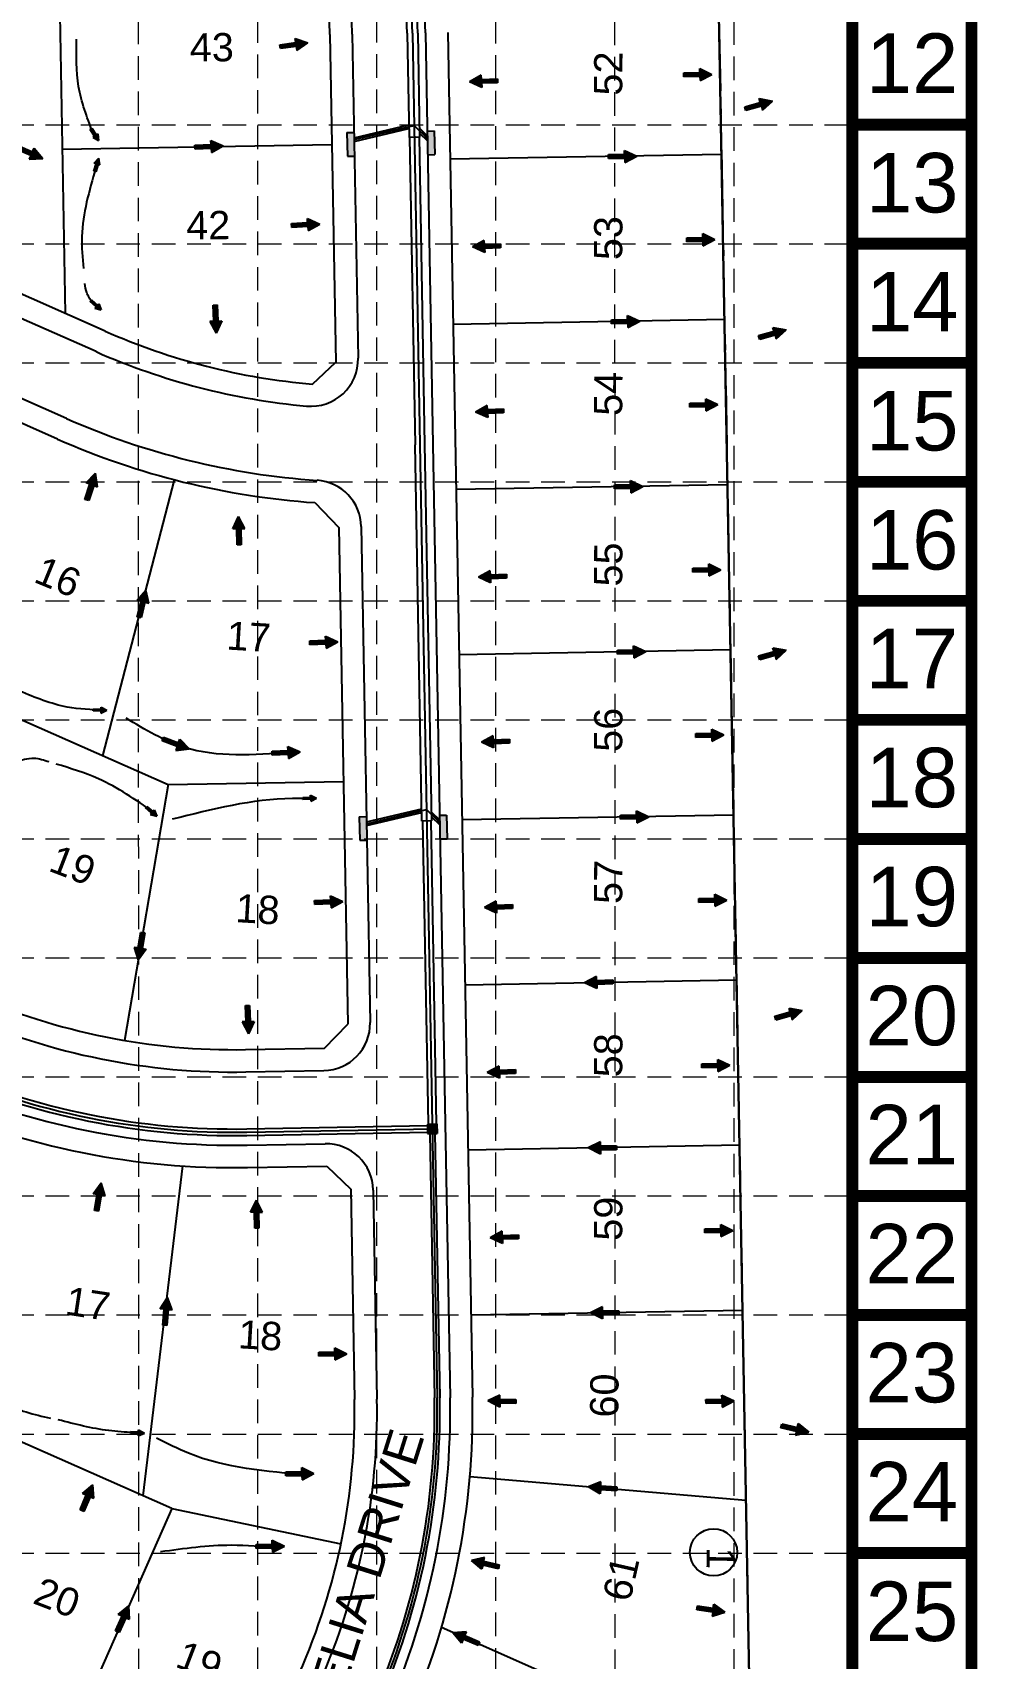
# Model space of a CAD drawing. Header units: feet. Extents: x 9918 to 11941, y 10990 to 14224.
# Drawn here: x 11540 to 11941, y 12915 to 13604 of the extents above; entities that cross this region are included whole.
import ezdxf
from ezdxf.enums import TextEntityAlignment as Align

# ---------------------------------------------------------------- set-up
doc = ezdxf.new("R2010")
doc.units = ezdxf.units.FT
doc.header["$LTSCALE"] = 40
doc.header["$MEASUREMENT"] = 0
for name, pattern in [('DASHED', [0.75, 0.5, -0.25]), ('HIDDEN', [0.375, 0.25, -0.125]), ('PHANTOM2', [1.25, 0.625, -0.125, 0.125, -0.125, 0.125, -0.125])]:
    doc.linetypes.add(name, pattern=pattern)
doc.layers.get('0').update_dxf_attribs({"linetype": 'CONTINUOUS'})
for name, color, linetype in [('BASE', 7, 'CONTINUOUS'), ('BNDRY-PH1', 4, 'CONTINUOUS'), ('bndry-starrett', 8, 'PHANTOM2'), ('DAMTXT', 4, 'CONTINUOUS'), ('GRD-FLOW', 7, 'CONTINUOUS'), ('GRID', 254, 'DASHED'), ('LOTNUM', 8, 'CONTINUOUS'), ('LOTS - PH1', 7, 'CONTINUOUS'), ('PAVING-PH1', 1, 'CONTINUOUS'), ('SD', 201, 'CONTINUOUS'), ('SD C-LINE', 201, 'CONTINUOUS')]:
    doc.layers.add(name, color=color, linetype=linetype)
doc.styles.add('L200', font='ARIAL.TTF', dxfattribs={"height": 8})
doc.styles.add('L240', font='ARIAL.TTF', dxfattribs={"height": 9.6})
doc.styles.get("Standard").update_dxf_attribs({"font": 'ARIAL.TTF'})

# ---------------------------------------------------------------- blocks, each defined once
blk = doc.blocks.new('tf')
for p, q in [((0, -0.0005), (0, 0.00051)), ((0, 0.00051), (0.00406, 0.00051)), ((0.00406, 0.00051), (0.00406, 0.00153)), ((0.00406, 0.00153), (0.00711, 0)), ((0.00406, -0.00152), (0.00711, 0)), ((0.00406, -0.0005), (0, -0.0005)), ((0.00406, -0.0005), (0.00406, -0.00152))]:
    blk.add_line(p, q)
for points in [[(0, 0.00051), (0, -0.0005), (0.00406, 0.00051), (0.00406, -0.0005)], [(0.00406, -0.00152), (0.00406, 0.00153), (0.00711, 0), (0.00406, 0.00153)]]:
    blk.add_solid(points)

msp = doc.modelspace()

# ---------------------------------------------------------------- hatches: boundary and pattern name
at = {"layer": 'SD'}
for points in [[(11676.48, 13562), (11673.48, 13561.95), (11673.67, 13551.95), (11676.66, 13552)], [(11710.48, 13562.62), (11707.48, 13562.56), (11707.66, 13552.56), (11710.66, 13552.62)], [(11681.73, 13272.05), (11678.73, 13271.99), (11678.91, 13262), (11681.91, 13262.05)], [(11715.73, 13272.66), (11712.73, 13272.61), (11712.91, 13262.61), (11715.91, 13262.66)], [(11707.6, 13141.71), (11711.6, 13141.78), (11711.67, 13137.78), (11707.67, 13137.71)]]:
    msp.add_hatch(color=5, dxfattribs=at).paths.add_polyline_path(points)

# ---------------------------------------------------------------- linework, layer by layer
at = {"layer": 'BASE', "const_width": 5.04}
for points in [[(11938.1, 10992.64), (11938.1, 14221.03), (9920.35, 14221.03), (9920.35, 10992.64)], [(11887.65, 11043.08), (11887.65, 14170.59), (9970.8, 14170.59), (9970.8, 11043.08)]]:
    msp.add_lwpolyline(points, close=True, dxfattribs=at)
for points in [[(11938.1, 13565.26), (11887.65, 13565.26)], [(11938.1, 13514.82), (11887.65, 13514.82)], [(11938.1, 13464.38), (11887.65, 13464.38)], [(11938.1, 13413.93), (11887.65, 13413.93)], [(11938.1, 13363.49), (11887.65, 13363.49)], [(11938.1, 13313.04), (11887.65, 13313.04)], [(11938.1, 13262.6), (11887.65, 13262.6)], [(11938.1, 13212.16), (11887.65, 13212.16)], [(11938.1, 13161.71), (11887.65, 13161.71)], [(11938.1, 13111.27), (11887.65, 13111.27)], [(11938.1, 13060.83), (11887.65, 13060.83)], [(11938.1, 13010.38), (11887.65, 13010.38)], [(11938.1, 12959.94), (11887.65, 12959.94)]]:
    msp.add_lwpolyline(points, dxfattribs=at)
at = {"layer": 'BNDRY-PH1', "color": 0}
msp.add_line((11850.22, 12556.32), (11824.9, 13954.58), dxfattribs=at)
at = {"layer": 'bndry-starrett'}
msp.add_line((11824.9, 13954.58), (11850.22, 12556.32), dxfattribs=at)
at = {"layer": 'GRD-FLOW'}
for points in [[(11565.7, 13562.18), (11559.79, 13581.43), (11558.95, 13601.58)], [(11567.07, 13546.8), (11561.2, 13517.96), (11561.83, 13504.3)], [(11565.54, 13490.07), (11563.27, 13494.14), (11562.4, 13498.01)], [(11570.27, 13317.14), (11555.02, 13318.46), (11534.78, 13325.26)], [(11649.38, 13299.32), (11604.6, 13301.37), (11579.93, 13313.73)], [(11532.84, 13295.12), (11540.94, 13296.82), (11547.22, 13295.34)], [(11591.48, 13274.02), (11568.19, 13288.07), (11550.31, 13294.34)], [(11658.69, 13279.57), (11650.4, 13279.67), (11599.49, 13270.92)], [(11516.64, 13037.88), (11528.45, 13024.07), (11547.94, 13017.12)], [(11582.96, 13010.96), (11572.6, 13011.82), (11551.21, 13016.43)], [(11656.82, 12993.04), (11606.35, 13002.23), (11592.86, 13008.67)], [(11643.9, 12962.07), (11624.49, 12963.22), (11594.5, 12960.41)]]:
    msp.add_spline(points, degree=3, dxfattribs=at)
at = {"layer": 'GRID', "color": 252, "linetype": 'HIDDEN', "lineweight": 0}
for p, q in [((11585.33, 11244.35), (11585.21, 14171.72)), ((11635.81, 11244.97), (11635.66, 14171.72)), ((11686.35, 11245.14), (11686.1, 14171.72)), ((11736.7, 11244.7), (11736.54, 14171.72)), ((11787.25, 11244.04), (11786.99, 14171.72)), ((11837.73, 11244.18), (11837.43, 14171.72)), ((9970.8, 13565.26), (11887.65, 13565.26)), ((9970.8, 13514.82), (11887.65, 13514.82)), ((9970.8, 13464.38), (11887.65, 13464.38)), ((9970.8, 13413.93), (11887.65, 13413.93)), ((9970.8, 13363.49), (11887.65, 13363.49)), ((9970.8, 13313.04), (11887.65, 13313.04)), ((9970.8, 13262.6), (11887.65, 13262.6)), ((9970.8, 13212.16), (11887.65, 13212.16)), ((9970.8, 13161.71), (11887.65, 13161.71)), ((9970.8, 13111.27), (11887.65, 13111.27)), ((9970.8, 13060.83), (11887.65, 13060.83)), ((9970.8, 13010.38), (11887.65, 13010.38)), ((9970.8, 12959.94), (11887.65, 12959.94))]:
    msp.add_line(p, q, dxfattribs=at)
at = {"layer": 'LOTNUM', "color": 7}
msp.add_circle((11828.81, 12960.23), 10, dxfattribs=at)
at = {"layer": 'LOTS - PH1'}
for p, q in [((11824.9, 13954.58), (11846.82, 12743.68)), ((11571.02, 13477.81), (10830.46, 13805.08)), ((11550.81, 13432.08), (10810.25, 13759.35)), ((10768.96, 13651.86), (11597.76, 13285.6)), ((11551.65, 13620.01), (11554.09, 13485.29)), ((11666.23, 13603.45), (11668.74, 13464.66)), ((11716.22, 13604.35), (11726.69, 13025.95)), ((11552.83, 13554.88), (11667.07, 13556.95)), ((11832.18, 13552.69), (11717.2, 13550.61)), ((11833.44, 13482.7), (11718.46, 13480.62)), ((11658.95, 13455.33), (11668.74, 13464.66)), ((11570.01, 13297.87), (11600.41, 13414.8)), ((11834.71, 13412.71), (11719.73, 13410.63)), ((11599.28, 12978.81), (10638.88, 13403.23)), ((11659.85, 13405.11), (11670.01, 13394.58)), ((11670.01, 13394.58), (11673.82, 13184.1)), ((11835.98, 13342.72), (11721, 13340.64)), ((11597.76, 13285.6), (11671.96, 13286.94)), ((11597.76, 13285.6), (11579.27, 13177.18)), ((11837.25, 13272.73), (11722.26, 13270.65)), ((11838.51, 13202.75), (11723.53, 13200.66)), ((11664.01, 13173.92), (11673.82, 13184.1)), ((11630.47, 13173.32), (11664.01, 13173.92)), ((11839.78, 13132.76), (11724.8, 13130.68)), ((11587.13, 12984.18), (11604, 13123.98)), ((11631.38, 13123.32), (11664.91, 13123.93)), ((11664.91, 13123.93), (11675.09, 13114.11)), ((11675.09, 13114.11), (11676.7, 13025.05)), ((11841.05, 13062.77), (11726.07, 13060.69)), ((11842.51, 12982.2), (11725.55, 12992.25)), ((11599.28, 12978.81), (11552.79, 12873.62)), ((11599.28, 12978.81), (11670.94, 12963.84)), ((11844.53, 12870.43), (11713.53, 12928.32))]:
    msp.add_line(p, q, dxfattribs=at)
for centre, radius, start, end in [((11491.26, 13600.28), 175, 1.03714, 55.64938), ((11682.18, 13729.34), 275, 246.1584, 265.15355), ((11682.18, 13729.34), 325, 246.1584, 266.05942), ((11625.5, 13448.27), 275, 246.1584, 271.03714), ((11625.5, 13448.27), 325, 246.1584, 271.03714), ((11401.75, 13020.07), 275, 336.1584, 1.03714), ((11401.75, 13020.07), 325, 336.1584, 1.03714)]:
    msp.add_arc(centre, radius, start, end, dxfattribs=at)
at = {"layer": 'PAVING-PH1', "color": 7}
for p, q in [((11567.18, 13469.12), (10826.62, 13796.39)), ((11554.65, 13440.77), (10814.09, 13768.04)), ((11675.73, 13603.62), (11678.22, 13466.29)), ((11706.73, 13604.18), (11709.88, 13429.8)), ((11709.88, 13429.8), (11714.95, 13149.84)), ((11679.51, 13394.97), (11683.31, 13184.77)), ((11630.65, 13163.82), (11663.68, 13164.42)), ((11714.95, 13149.84), (11717.2, 13025.78)), ((11631.21, 13132.82), (11664.24, 13133.42)), ((11684.6, 13113.79), (11686.2, 13025.22))]:
    msp.add_line(p, q, dxfattribs=at)
for centre, radius, start, end in [((11491.26, 13600.28), 215.5, 1.03714, 54.4133), ((11491.26, 13600.28), 184.5, 1.03714, 53.66649), ((11682.18, 13729.34), 284.5, 246.1584, 264.8024), ((11658.22, 13465.93), 20, 264.8024, 1.03714), ((11682.18, 13729.34), 315.5, 246.1584, 266.1255), ((11659.51, 13394.61), 20, 1.03714, 86.1255), ((11625.5, 13448.27), 284.5, 246.1584, 271.03714), ((11663.32, 13184.41), 20, 271.03714, 1.03714), ((11625.5, 13448.27), 315.5, 246.1584, 271.03714), ((11664.6, 13113.42), 20, 1.03714, 91.03714), ((11401.75, 13020.07), 284.5, 336.1584, 1.03714), ((11401.75, 13020.07), 315.5, 336.1584, 1.03714)]:
    msp.add_arc(centre, radius, start, end, dxfattribs=at)
at = {"layer": 'SD', "color": 5}
for p, q in [((11698.98, 13604.04), (11699.78, 13559.86)), ((11703.48, 13604.12), (11704.28, 13559.94)), ((11676.52, 13559.77), (11699.68, 13565.2)), ((11676.55, 13558.23), (11699.71, 13563.67)), ((11704.21, 13563.81), (11707.51, 13560.62)), ((11704.24, 13561.69), (11707.55, 13558.5)), ((11704.28, 13559.94), (11699.78, 13559.86)), ((11700.03, 13559.87), (11702.38, 13429.66)), ((11704.03, 13559.94), (11706.38, 13429.73)), ((11705.27, 13270.16), (11702.38, 13429.66)), ((11706.38, 13429.73), (11709.27, 13270.24)), ((11681.77, 13269.82), (11705.18, 13275.31)), ((11681.8, 13268.28), (11705.21, 13273.77)), ((11709.2, 13274.11), (11712.76, 13270.67)), ((11709.24, 13271.98), (11712.8, 13268.55)), ((11709.27, 13270.24), (11705.27, 13270.16)), ((11705.52, 13270.17), (11707.7, 13149.71)), ((11709.02, 13270.23), (11711.2, 13149.77)), ((11707.7, 13149.71), (11707.85, 13141.71)), ((11711.2, 13149.77), (11711.35, 13141.77)), ((11631.08, 13139.7), (11707.61, 13141.09)), ((11707.6, 13141.71), (11711.6, 13141.78)), ((11707.6, 13141.71), (11707.67, 13137.71)), ((11711.6, 13141.78), (11711.67, 13137.78)), ((11631.13, 13136.94), (11707.66, 13138.33)), ((11707.67, 13137.71), (11711.67, 13137.78)), ((11708.54, 13137.72), (11710.57, 13025.66)), ((11710.79, 13137.76), (11712.82, 13025.7))]:
    msp.add_line(p, q, dxfattribs=at)
at = {"layer": 'SD', "color": 5, "flags": 128}
for points in [[(11673.48, 13561.95), (11676.48, 13562)], [(11673.48, 13561.95), (11673.67, 13551.95)], [(11707.48, 13562.56), (11710.48, 13562.62)], [(11710.48, 13562.62), (11710.66, 13552.62)], [(11673.67, 13551.95), (11676.66, 13552)], [(11707.66, 13552.56), (11710.66, 13552.62)], [(11678.73, 13271.99), (11681.73, 13272.05)], [(11678.73, 13271.99), (11678.91, 13262)], [(11712.73, 13272.61), (11715.73, 13272.66)], [(11715.73, 13272.66), (11715.91, 13262.66)], [(11678.91, 13262), (11681.91, 13262.05)], [(11712.91, 13262.61), (11715.91, 13262.66)]]:
    msp.add_lwpolyline(points, dxfattribs=at)
at = {"layer": 'SD', "color": 5}
for centre, radius, start, end in [((11491.26, 13600.28), 207.75, 1.03714, 57.82614), ((11491.26, 13600.28), 212.25, 1.03714, 58.15381), ((11625.5, 13448.27), 311.38, 246.1584, 271.03714), ((11625.5, 13448.27), 308.62, 246.1584, 271.03714), ((11401.75, 13020.07), 308.88, 336.1584, 1.03714), ((11401.75, 13020.07), 311.12, 336.1584, 1.03714)]:
    msp.add_arc(centre, radius, start, end, dxfattribs=at)
at = {"layer": 'SD C-LINE', "color": 5}
for p, q in [((11701.23, 13604.08), (11704.38, 13429.7)), ((11676.54, 13559), (11701.93, 13564.96)), ((11701.93, 13564.96), (11707.53, 13559.56)), ((11704.38, 13429.7), (11709.45, 13149.74)), ((11681.79, 13269.05), (11707.18, 13275.01)), ((11707.18, 13275.01), (11712.78, 13269.61)), ((11709.45, 13149.74), (11711.7, 13025.68)), ((11631.11, 13138.32), (11709.63, 13139.74))]:
    msp.add_line(p, q, dxfattribs=at)
for centre, radius, start, end in [((11491.26, 13600.28), 210, 1.03714, 57.99132), ((11625.5, 13448.27), 310, 246.1584, 271.03714), ((11401.75, 13020.07), 310, 336.1584, 1.03714)]:
    msp.add_arc(centre, radius, start, end, dxfattribs=at)

# ---------------------------------------------------------------- block references
at = {"layer": 'GRD-FLOW'}
for p, xscale, yscale, zscale, rotation in [((11645.15, 13598.35), 1677.320435747335, 1677.320435747335, 1677.320435747335, 8.027442067215619), ((11816.22, 13586.41), 1677.320435747336, 1677.320435747335, 1677.320435747335, 1.037831388704908), ((11737.28, 13583.93), 1677.320435747334, 1677.320435747335, 1677.320435747335, 182.175436596404), ((11842.28, 13572.05), 1677.320435747334, 1677.320435747335, 1677.320435747335, 15.71327204220677), ((11565.09, 13563.52), 825.5659071512243, 825.5659071512237, 825.5659071512242, 303.0392808875168), ((11533.68, 13555.71), 1677.320435747334, 1677.320435747335, 1677.320435747335, 336.6997882274541), ((11609.15, 13555.73), 1677.320435747335, 1677.320435747335, 1677.320435747335, 3.060101335952163), ((11784.34, 13551.73), 1677.320435747336, 1677.320435747335, 1677.320435747335, 1.037831388704908), ((11566.67, 13545.42), 825.5659071512235, 825.5659071512237, 825.5659071512242, 72.9319573321758), ((11650.07, 13522.56), 1677.320435747335, 1677.320435747335, 1677.320435747335, 3.060101335952163), ((11738.55, 13513.94), 1677.320435747334, 1677.320435747335, 1677.320435747335, 182.175436596404), ((11817.48, 13516.43), 1677.320435747336, 1677.320435747335, 1677.320435747335, 1.037831388704908), ((11565.02, 13490.69), 825.5659071512239, 825.5659071512237, 825.5659071512242, 318.5525670251445), ((11617.67, 13488.84), 1677.320435747335, 1677.320435747335, 1677.320435747335, 272.2413745572229), ((11785.61, 13481.74), 1677.320435747336, 1677.320435747335, 1677.320435747335, 1.037831388704908), ((11848.12, 13475.09), 1677.320435747334, 1677.320435747335, 1677.320435747335, 15.71327204220677), ((11739.82, 13443.96), 1677.320435747334, 1677.320435747335, 1677.320435747335, 182.175436596404), ((11818.75, 13446.44), 1677.320435747336, 1677.320435747335, 1677.320435747335, 1.037831388704908), ((11563.28, 13406.21), 1677.320435747334, 1677.320435747335, 1677.320435747335, 71.70260477215415), ((11786.88, 13411.76), 1677.320435747336, 1677.320435747335, 1677.320435747335, 1.037831388704908), ((11627.77, 13387.25), 1677.320435747335, 1677.320435747335, 1677.320435747335, 90.92494361740832), ((11741.08, 13373.97), 1677.320435747334, 1677.320435747335, 1677.320435747335, 182.175436596404), ((11820.02, 13376.45), 1677.320435747336, 1677.320435747335, 1677.320435747335, 1.037831388704908), ((11585.44, 13356.48), 1677.320435747334, 1677.320435747335, 1677.320435747335, 76.04102282746733), ((11657.77, 13345.63), 1677.320435747335, 1677.320435747335, 1677.320435747335, 2.649963298680158), ((11788.14, 13341.77), 1677.320435747336, 1677.320435747335, 1677.320435747335, 1.037831388704908), ((11848.12, 13339.3), 1677.320435747334, 1677.320435747335, 1677.320435747335, 15.71327204220677), ((11565.92, 13317.23), 825.565907151224, 825.5659071512237, 825.5659071512242, 358.6657683250053), ((11595.46, 13304.92), 1677.320435747334, 1677.320435747335, 1677.320435747335, 339.3789559540845), ((11742.35, 13303.98), 1677.320435747334, 1677.320435747335, 1677.320435747335, 182.175436596404), ((11821.28, 13306.46), 1677.320435747336, 1677.320435747335, 1677.320435747335, 1.037831388704908), ((11641.8, 13298.89), 1677.320435747335, 1677.320435747335, 1677.320435747335, 2.649963298680158), ((11654.75, 13279.73), 825.565907151224, 825.5659071512237, 825.5659071512242, 1.293358628463904), ((11588.4, 13276.03), 825.565907151224, 825.5659071512237, 825.5659071512242, 320.2520648391533), ((11789.41, 13271.78), 1677.320435747336, 1677.320435747335, 1677.320435747335, 1.037831388704908), ((11659.84, 13235.59), 1677.320435747335, 1677.320435747335, 1677.320435747335, 2.649963298680158), ((11822.55, 13236.47), 1677.320435747336, 1677.320435747335, 1677.320435747335, 1.037831388704908), ((11743.62, 13233.99), 1677.320435747334, 1677.320435747335, 1677.320435747335, 182.175436596404), ((11587.01, 13222.96), 1677.320435747335, 1677.320435747335, 1677.320435747335, 260.7967525547817), ((11786.11, 13201.98), 1677.320435747334, 1677.320435747335, 1677.320435747335, 182.0749739089195), ((11631.31, 13191.97), 1677.320435747335, 1677.320435747335, 1677.320435747335, 272.3888076164048), ((11854.93, 13186.6), 1677.320435747334, 1677.320435747335, 1677.320435747335, 15.71327204220677), ((11823.82, 13166.48), 1677.320435747336, 1677.320435747335, 1677.320435747335, 1.037831388704908), ((11744.88, 13164), 1677.320435747334, 1677.320435747335, 1677.320435747335, 182.175436596404), ((11787.68, 13131.63), 1677.320435747336, 1677.320435747335, 1677.320435747335, 180.0760216564962), ((11567.38, 13105.04), 1677.320435747334, 1677.320435747335, 1677.320435747335, 80.37725907860495), ((11635.29, 13097.57), 1677.320435747335, 1677.320435747335, 1677.320435747335, 90.73403885976686), ((11746.15, 13094.01), 1677.320435747334, 1677.320435747335, 1677.320435747335, 182.175436596404), ((11825.09, 13096.49), 1677.320435747336, 1677.320435747335, 1677.320435747335, 1.037831388704908), ((11596.36, 13056.43), 1677.320435747334, 1677.320435747335, 1677.320435747335, 84.9940639171162), ((11788.61, 13061.72), 1677.320435747335, 1677.320435747335, 1677.320435747335, 179.8445118049028), ((11661.55, 13044.19), 1677.320435747336, 1677.320435747335, 1677.320435747335, 1.037831388704908), ((11745.07, 13024.19), 1677.320435747335, 1677.320435747335, 1677.320435747335, 178.9317544778214), ((11825.61, 13024.17), 1677.320435747336, 1677.320435747335, 1677.320435747335, 1.037831388704908), ((11581.82, 13011.09), 825.565907151225, 825.5659071512237, 825.5659071512242, 357.0686797442212), ((11857.48, 13013.81), 1677.320435747336, 1677.320435747335, 1677.320435747335, 347.4402814309205), ((11561.21, 12977.87), 1677.320435747336, 1677.320435747335, 1677.320435747335, 67.08896620089037), ((11647.6, 12993.45), 1677.320435747336, 1677.320435747335, 1677.320435747335, 1.037831388704908), ((11787.73, 12987.12), 1677.320435747336, 1677.320435747335, 1677.320435747335, 176.0346369984453), ((11635.05, 12962.71), 1677.320435747336, 1677.320435747335, 1677.320435747335, 1.037831388704908), ((11737.84, 12954.13), 1677.320435747335, 1677.320435747335, 1677.320435747335, 167.3112695364318), ((11576.26, 12926.64), 1677.320435747336, 1677.320435747335, 1677.320435747335, 66.42104162721226), ((11821.83, 12936.74), 1677.320435747336, 1677.320435747335, 1677.320435747335, 351.3959490292837), ((11729.36, 12921.54), 1677.320435747335, 1677.320435747335, 1677.320435747335, 157.1503837140599)]:
    msp.add_blockref('tf', p, dxfattribs=dict(at, xscale=xscale, yscale=yscale, zscale=zscale, rotation=rotation))

# ---------------------------------------------------------------- texts
at = {"layer": 'BASE'}
for s, p in [('12', (11912.92, 13591.36)), ('13', (11912.98, 13540.7)), ('14', (11912.98, 13490.26)), ('15', (11912.98, 13439.82)), ('16', (11912.98, 13389.37)), ('17', (11912.8, 13339.07)), ('18', (11912.8, 13288.63)), ('19', (11912.8, 13238.18)), ('20', (11912.8, 13187.74)), ('21', (11912.8, 13137.3)), ('22', (11912.8, 13086.85)), ('23', (11912.8, 13036.41)), ('24', (11912.8, 12985.96)), ('25', (11912.89, 12935.26))]:
    msp.add_text(s, height=25.222, dxfattribs=at).set_placement(p, align=Align.MIDDLE_CENTER)
at = {"layer": 'DAMTXT', "color": 7, "insert": (11684.93, 12940.86, 607), "char_height": 15, "attachment_point": 8, "rotation": 72.55108, "style": 'L240'}
msp.add_mtext('ABELIA DRIVE', dxfattribs=at)
at = {"layer": 'LOTNUM', "color": 7, "style": 'L200'}
for s, rotation, p in [('43', 0.47697, (11606.97, 13592.02)), ('52', 89.45436, (11790.08, 13577.6)), ('42', 0.47697, (11605.44, 13516.63)), ('53', 89.45436, (11790.08, 13507.86)), ('54', 89.45436, (11790.08, 13441.89)), ('55', 89.45436, (11790.08, 13369.54)), ('16', 337.68461, (11540.22, 13371.68)), ('17', 356.63706, (11622.21, 13342.87)), ('56', 89.45436, (11790.08, 13299.47)), ('19', 338.97327, (11546.5, 13249.26)), ('57', 89.45436, (11790.08, 13234.99)), ('18', 356.63706, (11626.01, 13227.36)), ('58', 89.45436, (11790.08, 13161.52)), ('59', 89.45436, (11790.08, 13092.27)), ('17', 351.40383, (11553.65, 13061.1)), ('18', 356.63706, (11627.13, 13046.76)), ('60', 89.45436, (11788.43, 13017.33)), ('61', 77.20468, (11793.38, 12938.79)), ('1', 269.1331, (11825.94, 12962.47)), ('20', 338.97327, (11539.87, 12938.83)), ('19', 338.97327, (11600.2, 12911.95))]:
    msp.add_text(s, height=12, rotation=rotation, dxfattribs=at).set_placement(p)

doc.saveas('drawing.dxf')
